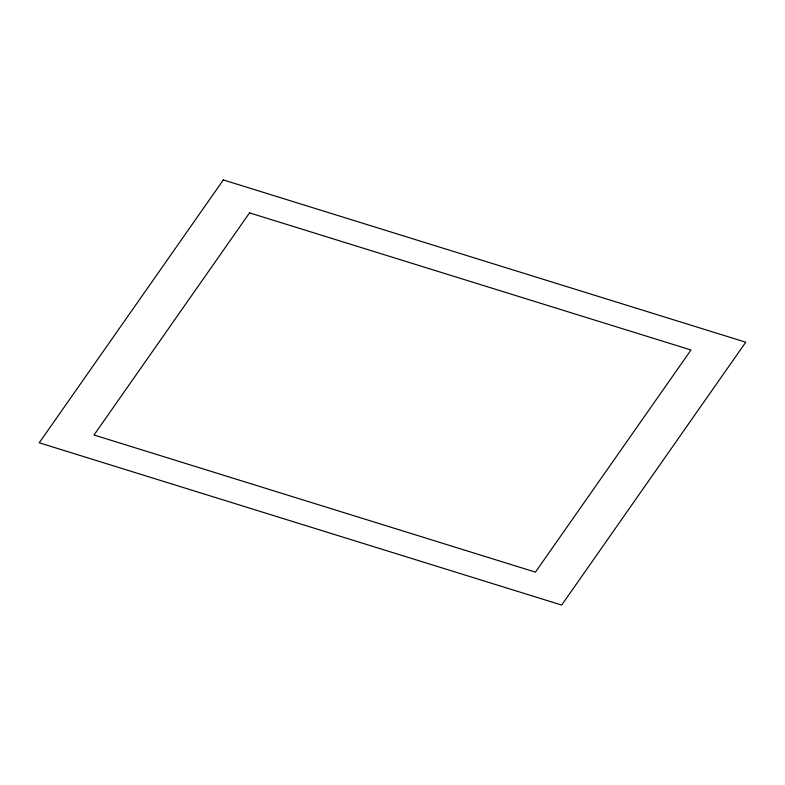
<?xml version="1.0" encoding="UTF-8"?>
<svg xmlns="http://www.w3.org/2000/svg" width="785" height="785" viewBox="0 0 785 785"><rect width="100%" height="100%" fill="white"/><g stroke="black" fill="none" stroke-linecap="round" stroke-linejoin="round"><path stroke-width="1.18" d="M223.323 179.932L39.25 442.789L561.677 605.068L745.75 342.211L223.323 179.932M249.551 212.872L94.004 434.998L535.448 572.128L690.996 350.002L249.551 212.872"/></g></svg>
